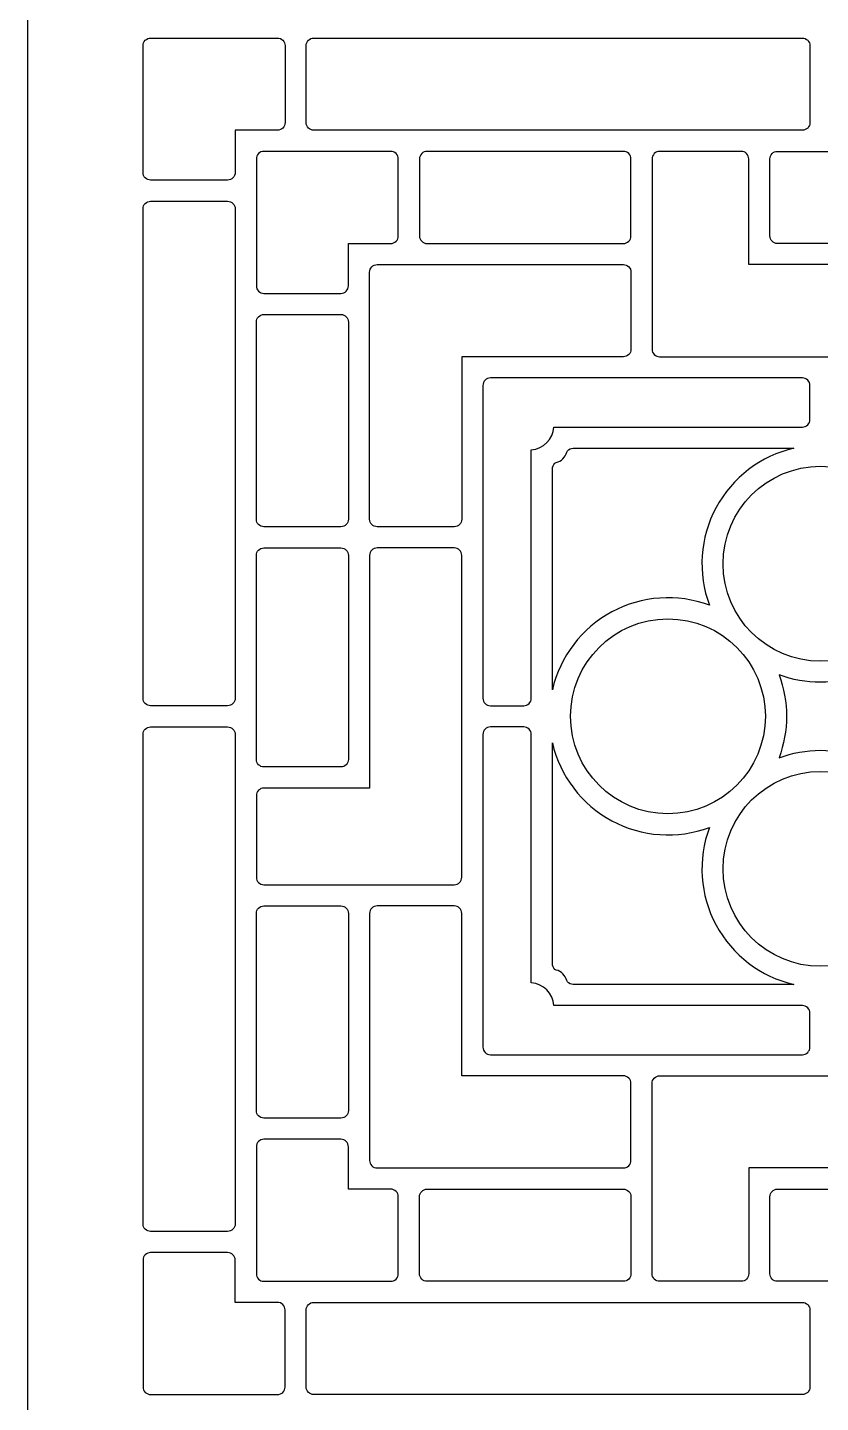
# Model space of a CAD drawing. Header units: centimetres. Extents: x -8.1 to 9.1, y -21.8 to 23.5.
# Drawn here: x -8.11 to 0.51, y -6.6 to 8.35 of the extents above; entities that cross this region are included whole.
import ezdxf

# ---------------------------------------------------------------- set-up
doc = ezdxf.new("R2010")
doc.units = ezdxf.units.CM
doc.header["$MEASUREMENT"] = 0
doc.layers.add('layer 1', color=7, linetype='Continuous')

msp = doc.modelspace()

# ---------------------------------------------------------------- linework, layer by layer
at = {"layer": 'layer 1', "color": 242}
for points, knots in [([(-8.11157, -21.78177), (-8.11157, -21.78177), (-8.11157, 23.49691), (-8.11157, 23.49691), (-8.11157, 23.49691), (-8.11157, 23.49691), (9.13276, 23.49691), (9.13276, 23.49691), (9.13276, 23.49691), (9.13276, 23.49691), (9.13276, -21.78177), (9.13276, -21.78177), (9.13276, -21.78177), (9.13276, -21.78177), (-8.11157, -21.78177), (-8.11157, -21.78177)], [0, 0, 0, 0, 0.2, 0.2, 0.2, 0.2, 0.4, 0.4, 0.4, 0.4, 0.6, 0.6, 0.6, 0.6, 1, 1, 1, 1]), ([(-6.85519, 8.14946), (-6.85519, 8.14946), (-6.85519, 6.76991), (-6.85519, 6.76991), (-6.85519, 6.76991), (-6.85519, 6.74813), (-6.84654, 6.72725), (-6.83114, 6.71185), (-6.83114, 6.71185), (-6.81574, 6.69645), (-6.79486, 6.6878), (-6.77308, 6.6878), (-6.77308, 6.6878), (-6.77308, 6.6878), (-5.9355, 6.6878), (-5.9355, 6.6878), (-5.9355, 6.6878), (-5.91372, 6.6878), (-5.89283, 6.69645), (-5.87743, 6.71185), (-5.87743, 6.71185), (-5.86203, 6.72725), (-5.85338, 6.74813), (-5.85338, 6.76991), (-5.85338, 6.76991), (-5.85338, 6.76991), (-5.85338, 7.22976), (-5.85338, 7.22976), (-5.85338, 7.22976), (-5.85338, 7.22976), (-5.39353, 7.22976), (-5.39353, 7.22976), (-5.39353, 7.22976), (-5.37175, 7.22976), (-5.35087, 7.23841), (-5.33547, 7.25381), (-5.33547, 7.25381), (-5.32007, 7.26921), (-5.31142, 7.2901), (-5.31142, 7.31188), (-5.31142, 7.31188), (-5.31142, 7.31188), (-5.31142, 8.14946), (-5.31142, 8.14946), (-5.31142, 8.14946), (-5.31142, 8.17124), (-5.32007, 8.19212), (-5.33547, 8.20752), (-5.33547, 8.20752), (-5.35087, 8.22292), (-5.37175, 8.23157), (-5.39353, 8.23157), (-5.39353, 8.23157), (-5.39353, 8.23157), (-6.77308, 8.23157), (-6.77308, 8.23157), (-6.77308, 8.23157), (-6.79486, 8.23157), (-6.81574, 8.22292), (-6.83114, 8.20752), (-6.83114, 8.20752), (-6.84654, 8.19212), (-6.85519, 8.17124), (-6.85519, 8.14946)], [0, 0, 0, 0, 0.05882353, 0.05882353, 0.05882353, 0.05882353, 0.11764706, 0.11764706, 0.11764706, 0.11764706, 0.17647059, 0.17647059, 0.17647059, 0.17647059, 0.23529412, 0.23529412, 0.23529412, 0.23529412, 0.29411765, 0.29411765, 0.29411765, 0.29411765, 0.35294118, 0.35294118, 0.35294118, 0.35294118, 0.41176471, 0.41176471, 0.41176471, 0.41176471, 0.47058824, 0.47058824, 0.47058824, 0.47058824, 0.52941176, 0.52941176, 0.52941176, 0.52941176, 0.58823529, 0.58823529, 0.58823529, 0.58823529, 0.64705882, 0.64705882, 0.64705882, 0.64705882, 0.70588235, 0.70588235, 0.70588235, 0.70588235, 0.76470588, 0.76470588, 0.76470588, 0.76470588, 0.82352941, 0.82352941, 0.82352941, 0.82352941, 0.88235294, 0.88235294, 0.88235294, 0.88235294, 1, 1, 1, 1]), ([(-5.08149, 8.14946), (-5.08149, 8.14946), (-5.08149, 7.31188), (-5.08149, 7.31188), (-5.08149, 7.31188), (-5.08149, 7.2901), (-5.07284, 7.26921), (-5.05744, 7.25381), (-5.05744, 7.25381), (-5.04204, 7.23841), (-5.02115, 7.22976), (-4.99938, 7.22976), (-4.99938, 7.22976), (-4.99938, 7.22976), (0.31352, 7.22976), (0.31352, 7.22976), (0.31352, 7.22976), (0.3353, 7.22976), (0.35618, 7.23841), (0.37158, 7.25381), (0.37158, 7.25381), (0.38698, 7.26921), (0.39564, 7.2901), (0.39564, 7.31188), (0.39564, 7.31188), (0.39564, 7.31188), (0.39564, 8.14946), (0.39564, 8.14946), (0.39564, 8.14946), (0.39564, 8.17124), (0.38698, 8.19212), (0.37158, 8.20752), (0.37158, 8.20752), (0.35618, 8.22292), (0.3353, 8.23157), (0.31352, 8.23157), (0.31352, 8.23157), (0.31352, 8.23157), (-4.99938, 8.23157), (-4.99938, 8.23157), (-4.99938, 8.23157), (-5.02115, 8.23157), (-5.04204, 8.22292), (-5.05744, 8.20752), (-5.05744, 8.20752), (-5.07284, 8.19212), (-5.08149, 8.17124), (-5.08149, 8.14946)], [0, 0, 0, 0, 0.07692308, 0.07692308, 0.07692308, 0.07692308, 0.15384615, 0.15384615, 0.15384615, 0.15384615, 0.23076923, 0.23076923, 0.23076923, 0.23076923, 0.30769231, 0.30769231, 0.30769231, 0.30769231, 0.38461538, 0.38461538, 0.38461538, 0.38461538, 0.46153846, 0.46153846, 0.46153846, 0.46153846, 0.53846154, 0.53846154, 0.53846154, 0.53846154, 0.61538462, 0.61538462, 0.61538462, 0.61538462, 0.69230769, 0.69230769, 0.69230769, 0.69230769, 0.76923077, 0.76923077, 0.76923077, 0.76923077, 0.84615385, 0.84615385, 0.84615385, 0.84615385, 1, 1, 1, 1]), ([(-4.16179, 5.99802), (-4.16179, 5.99802), (-4.62164, 5.99802), (-4.62164, 5.99802), (-4.62164, 5.99802), (-4.62164, 5.99802), (-4.62164, 5.53817), (-4.62164, 5.53817), (-4.62164, 5.53817), (-4.62164, 5.51639), (-4.63029, 5.49551), (-4.64569, 5.48011), (-4.64569, 5.48011), (-4.66109, 5.46471), (-4.68198, 5.45606), (-4.70376, 5.45606), (-4.70376, 5.45606), (-4.70376, 5.45606), (-5.54134, 5.45606), (-5.54134, 5.45606), (-5.54134, 5.45606), (-5.56312, 5.45606), (-5.58401, 5.46471), (-5.5994, 5.48011), (-5.5994, 5.48011), (-5.6148, 5.49551), (-5.62346, 5.51639), (-5.62346, 5.53817), (-5.62346, 5.53817), (-5.62346, 5.53817), (-5.62346, 6.91772), (-5.62346, 6.91772), (-5.62346, 6.91772), (-5.62346, 6.9395), (-5.6148, 6.96039), (-5.5994, 6.97579), (-5.5994, 6.97579), (-5.58401, 6.99118), (-5.56312, 6.99984), (-5.54134, 6.99984), (-5.54134, 6.99984), (-5.54134, 6.99984), (-4.16179, 6.99984), (-4.16179, 6.99984), (-4.16179, 6.99984), (-4.14001, 6.99984), (-4.11913, 6.99118), (-4.10373, 6.97579), (-4.10373, 6.97579), (-4.08833, 6.96039), (-4.07968, 6.9395), (-4.07968, 6.91772), (-4.07968, 6.91772), (-4.07968, 6.91772), (-4.07968, 6.08014), (-4.07968, 6.08014), (-4.07968, 6.08014), (-4.07968, 6.05836), (-4.08833, 6.03747), (-4.10373, 6.02207), (-4.10373, 6.02207), (-4.11913, 6.00667), (-4.14001, 5.99802), (-4.16179, 5.99802)], [0, 0, 0, 0, 0.05882353, 0.05882353, 0.05882353, 0.05882353, 0.11764706, 0.11764706, 0.11764706, 0.11764706, 0.17647059, 0.17647059, 0.17647059, 0.17647059, 0.23529412, 0.23529412, 0.23529412, 0.23529412, 0.29411765, 0.29411765, 0.29411765, 0.29411765, 0.35294118, 0.35294118, 0.35294118, 0.35294118, 0.41176471, 0.41176471, 0.41176471, 0.41176471, 0.47058824, 0.47058824, 0.47058824, 0.47058824, 0.52941176, 0.52941176, 0.52941176, 0.52941176, 0.58823529, 0.58823529, 0.58823529, 0.58823529, 0.64705882, 0.64705882, 0.64705882, 0.64705882, 0.70588235, 0.70588235, 0.70588235, 0.70588235, 0.76470588, 0.76470588, 0.76470588, 0.76470588, 0.82352941, 0.82352941, 0.82352941, 0.82352941, 0.88235294, 0.88235294, 0.88235294, 0.88235294, 1, 1, 1, 1]), ([(-1.55051, 6.08014), (-1.55051, 6.05836), (-1.55916, 6.03747), (-1.57456, 6.02207), (-1.57456, 6.02207), (-1.58996, 6.00667), (-1.61085, 5.99802), (-1.63263, 5.99802), (-1.63263, 5.99802), (-1.63263, 5.99802), (-3.76764, 5.99802), (-3.76764, 5.99802), (-3.76764, 5.99802), (-3.78942, 5.99802), (-3.8103, 6.00667), (-3.8257, 6.02207), (-3.8257, 6.02207), (-3.8411, 6.03747), (-3.84975, 6.05836), (-3.84975, 6.08014), (-3.84975, 6.08014), (-3.84975, 6.08014), (-3.84975, 6.91772), (-3.84975, 6.91772), (-3.84975, 6.91772), (-3.84975, 6.9395), (-3.8411, 6.96039), (-3.8257, 6.97579), (-3.8257, 6.97579), (-3.8103, 6.99118), (-3.78942, 6.99984), (-3.76764, 6.99984), (-3.76764, 6.99984), (-3.76764, 6.99984), (-1.63263, 6.99984), (-1.63263, 6.99984), (-1.63263, 6.99984), (-1.61085, 6.99984), (-1.58996, 6.99118), (-1.57456, 6.97579), (-1.57456, 6.97579), (-1.55916, 6.96039), (-1.55051, 6.9395), (-1.55051, 6.91772), (-1.55051, 6.91772), (-1.55051, 6.91772), (-1.55051, 6.08014), (-1.55051, 6.08014)], [0, 0, 0, 0, 0.07692308, 0.07692308, 0.07692308, 0.07692308, 0.15384615, 0.15384615, 0.15384615, 0.15384615, 0.23076923, 0.23076923, 0.23076923, 0.23076923, 0.30769231, 0.30769231, 0.30769231, 0.30769231, 0.38461538, 0.38461538, 0.38461538, 0.38461538, 0.46153846, 0.46153846, 0.46153846, 0.46153846, 0.53846154, 0.53846154, 0.53846154, 0.53846154, 0.61538462, 0.61538462, 0.61538462, 0.61538462, 0.69230769, 0.69230769, 0.69230769, 0.69230769, 0.76923077, 0.76923077, 0.76923077, 0.76923077, 0.84615385, 0.84615385, 0.84615385, 0.84615385, 1, 1, 1, 1]), ([(2.25967, 5.7681), (2.28144, 5.7681), (2.30233, 5.75945), (2.31773, 5.74405), (2.31773, 5.74405), (2.33313, 5.72865), (2.34178, 5.70776), (2.34178, 5.68598), (2.34178, 5.68598), (2.34178, 5.68598), (2.34178, 4.8484), (2.34178, 4.8484), (2.34178, 4.8484), (2.34178, 4.82662), (2.33313, 4.80574), (2.31773, 4.79034), (2.31773, 4.79034), (2.30233, 4.77494), (2.28144, 4.76628), (2.25967, 4.76628), (2.25967, 4.76628), (2.25967, 4.76628), (-1.23847, 4.76628), (-1.23847, 4.76628), (-1.23847, 4.76628), (-1.26025, 4.76628), (-1.28114, 4.77494), (-1.29653, 4.79034), (-1.29653, 4.79034), (-1.31193, 4.80574), (-1.32059, 4.82662), (-1.32059, 4.8484), (-1.32059, 4.8484), (-1.32059, 4.8484), (-1.32059, 6.91772), (-1.32059, 6.91772), (-1.32059, 6.91772), (-1.32059, 6.9395), (-1.31193, 6.96039), (-1.29653, 6.97579), (-1.29653, 6.97579), (-1.28114, 6.99118), (-1.26025, 6.99984), (-1.23847, 6.99984), (-1.23847, 6.99984), (-1.23847, 6.99984), (-0.35162, 6.99984), (-0.35162, 6.99984), (-0.35162, 6.99984), (-0.32984, 6.99984), (-0.30895, 6.99118), (-0.29355, 6.97579), (-0.29355, 6.97579), (-0.27815, 6.96039), (-0.2695, 6.9395), (-0.2695, 6.91772), (-0.2695, 6.91772), (-0.2695, 6.91772), (-0.2695, 5.7681), (-0.2695, 5.7681), (-0.2695, 5.7681), (-0.2695, 5.7681), (2.25967, 5.7681), (2.25967, 5.7681)], [0, 0, 0, 0, 0.05882353, 0.05882353, 0.05882353, 0.05882353, 0.11764706, 0.11764706, 0.11764706, 0.11764706, 0.17647059, 0.17647059, 0.17647059, 0.17647059, 0.23529412, 0.23529412, 0.23529412, 0.23529412, 0.29411765, 0.29411765, 0.29411765, 0.29411765, 0.35294118, 0.35294118, 0.35294118, 0.35294118, 0.41176471, 0.41176471, 0.41176471, 0.41176471, 0.47058824, 0.47058824, 0.47058824, 0.47058824, 0.52941176, 0.52941176, 0.52941176, 0.52941176, 0.58823529, 0.58823529, 0.58823529, 0.58823529, 0.64705882, 0.64705882, 0.64705882, 0.64705882, 0.70588235, 0.70588235, 0.70588235, 0.70588235, 0.76470588, 0.76470588, 0.76470588, 0.76470588, 0.82352941, 0.82352941, 0.82352941, 0.82352941, 0.88235294, 0.88235294, 0.88235294, 0.88235294, 1, 1, 1, 1]), ([(0.04254, 6.99984), (0.02076, 6.99984), (-0.00013, 6.99118), (-0.01553, 6.97579), (-0.01553, 6.97579), (-0.03093, 6.96039), (-0.03958, 6.9395), (-0.03958, 6.91772), (-0.03958, 6.91772), (-0.03958, 6.91772), (-0.03958, 6.08014), (-0.03958, 6.08014), (-0.03958, 6.08014), (-0.03958, 6.05836), (-0.03093, 6.03747), (-0.01553, 6.02207), (-0.01553, 6.02207), (-0.00013, 6.00667), (0.02076, 5.99802), (0.04254, 5.99802), (0.04254, 5.99802), (0.04254, 5.99802), (2.25967, 5.99802), (2.25967, 5.99802), (2.25967, 5.99802), (2.28144, 5.99802), (2.30233, 6.00667), (2.31773, 6.02207), (2.31773, 6.02207), (2.33313, 6.03747), (2.34178, 6.05836), (2.34178, 6.08014), (2.34178, 6.08014), (2.34178, 6.08014), (2.34178, 6.91772), (2.34178, 6.91772), (2.34178, 6.91772), (2.34178, 6.9395), (2.33313, 6.96039), (2.31773, 6.97579), (2.31773, 6.97579), (2.30233, 6.99118), (2.28144, 6.99984), (2.25967, 6.99984), (2.25967, 6.99984), (2.25967, 6.99984), (0.04254, 6.99984), (0.04254, 6.99984)], [0, 0, 0, 0, 0.07692308, 0.07692308, 0.07692308, 0.07692308, 0.15384615, 0.15384615, 0.15384615, 0.15384615, 0.23076923, 0.23076923, 0.23076923, 0.23076923, 0.30769231, 0.30769231, 0.30769231, 0.30769231, 0.38461538, 0.38461538, 0.38461538, 0.38461538, 0.46153846, 0.46153846, 0.46153846, 0.46153846, 0.53846154, 0.53846154, 0.53846154, 0.53846154, 0.61538462, 0.61538462, 0.61538462, 0.61538462, 0.69230769, 0.69230769, 0.69230769, 0.69230769, 0.76923077, 0.76923077, 0.76923077, 0.76923077, 0.84615385, 0.84615385, 0.84615385, 0.84615385, 1, 1, 1, 1]), ([(-6.85519, 1.05465), (-6.85519, 1.03287), (-6.84654, 1.01199), (-6.83114, 0.99659), (-6.83114, 0.99659), (-6.81574, 0.98119), (-6.79486, 0.97253), (-6.77308, 0.97253), (-6.77308, 0.97253), (-6.77308, 0.97253), (-5.9355, 0.97253), (-5.9355, 0.97253), (-5.9355, 0.97253), (-5.91372, 0.97253), (-5.89283, 0.98119), (-5.87743, 0.99659), (-5.87743, 0.99659), (-5.86203, 1.01199), (-5.85338, 1.03287), (-5.85338, 1.05465), (-5.85338, 1.05465), (-5.85338, 1.05465), (-5.85338, 6.37575), (-5.85338, 6.37575), (-5.85338, 6.37575), (-5.85338, 6.39753), (-5.86203, 6.41842), (-5.87743, 6.43382), (-5.87743, 6.43382), (-5.89283, 6.44922), (-5.91372, 6.45787), (-5.9355, 6.45787), (-5.9355, 6.45787), (-5.9355, 6.45787), (-6.77308, 6.45787), (-6.77308, 6.45787), (-6.77308, 6.45787), (-6.79486, 6.45787), (-6.81574, 6.44922), (-6.83114, 6.43382), (-6.83114, 6.43382), (-6.84654, 6.41842), (-6.85519, 6.39753), (-6.85519, 6.37575), (-6.85519, 6.37575), (-6.85519, 6.37575), (-6.85519, 1.05465), (-6.85519, 1.05465)], [0, 0, 0, 0, 0.07692308, 0.07692308, 0.07692308, 0.07692308, 0.15384615, 0.15384615, 0.15384615, 0.15384615, 0.23076923, 0.23076923, 0.23076923, 0.23076923, 0.30769231, 0.30769231, 0.30769231, 0.30769231, 0.38461538, 0.38461538, 0.38461538, 0.38461538, 0.46153846, 0.46153846, 0.46153846, 0.46153846, 0.53846154, 0.53846154, 0.53846154, 0.53846154, 0.61538462, 0.61538462, 0.61538462, 0.61538462, 0.69230769, 0.69230769, 0.69230769, 0.69230769, 0.76923077, 0.76923077, 0.76923077, 0.76923077, 0.84615385, 0.84615385, 0.84615385, 0.84615385, 1, 1, 1, 1]), ([(-1.63263, 5.7681), (-1.63263, 5.7681), (-4.3096, 5.7681), (-4.3096, 5.7681), (-4.3096, 5.7681), (-4.33138, 5.7681), (-4.35227, 5.75945), (-4.36767, 5.74405), (-4.36767, 5.74405), (-4.38307, 5.72865), (-4.39172, 5.70776), (-4.39172, 5.68598), (-4.39172, 5.68598), (-4.39172, 5.68598), (-4.39172, 3.00079), (-4.39172, 3.00079), (-4.39172, 3.00079), (-4.39172, 2.97901), (-4.38307, 2.95813), (-4.36767, 2.94273), (-4.36767, 2.94273), (-4.35227, 2.92733), (-4.33138, 2.91868), (-4.3096, 2.91868), (-4.3096, 2.91868), (-4.3096, 2.91868), (-3.47202, 2.91868), (-3.47202, 2.91868), (-3.47202, 2.91868), (-3.45024, 2.91868), (-3.42936, 2.92733), (-3.41396, 2.94273), (-3.41396, 2.94273), (-3.39856, 2.95813), (-3.3899, 2.97901), (-3.3899, 3.00079), (-3.3899, 3.00079), (-3.3899, 3.00079), (-3.3899, 4.76628), (-3.3899, 4.76628), (-3.3899, 4.76628), (-3.3899, 4.76628), (-1.63263, 4.76628), (-1.63263, 4.76628), (-1.63263, 4.76628), (-1.61085, 4.76628), (-1.58996, 4.77494), (-1.57456, 4.79034), (-1.57456, 4.79034), (-1.55916, 4.80574), (-1.55051, 4.82662), (-1.55051, 4.8484), (-1.55051, 4.8484), (-1.55051, 4.8484), (-1.55051, 5.68598), (-1.55051, 5.68598), (-1.55051, 5.68598), (-1.55051, 5.70776), (-1.55916, 5.72865), (-1.57456, 5.74405), (-1.57456, 5.74405), (-1.58996, 5.75945), (-1.61085, 5.7681), (-1.63263, 5.7681)], [0, 0, 0, 0, 0.05882353, 0.05882353, 0.05882353, 0.05882353, 0.11764706, 0.11764706, 0.11764706, 0.11764706, 0.17647059, 0.17647059, 0.17647059, 0.17647059, 0.23529412, 0.23529412, 0.23529412, 0.23529412, 0.29411765, 0.29411765, 0.29411765, 0.29411765, 0.35294118, 0.35294118, 0.35294118, 0.35294118, 0.41176471, 0.41176471, 0.41176471, 0.41176471, 0.47058824, 0.47058824, 0.47058824, 0.47058824, 0.52941176, 0.52941176, 0.52941176, 0.52941176, 0.58823529, 0.58823529, 0.58823529, 0.58823529, 0.64705882, 0.64705882, 0.64705882, 0.64705882, 0.70588235, 0.70588235, 0.70588235, 0.70588235, 0.76470588, 0.76470588, 0.76470588, 0.76470588, 0.82352941, 0.82352941, 0.82352941, 0.82352941, 0.88235294, 0.88235294, 0.88235294, 0.88235294, 1, 1, 1, 1]), ([(-5.54134, 5.22613), (-5.56312, 5.22613), (-5.58401, 5.21748), (-5.5994, 5.20208), (-5.5994, 5.20208), (-5.6148, 5.18668), (-5.62346, 5.1658), (-5.62346, 5.14402), (-5.62346, 5.14402), (-5.62346, 5.14402), (-5.62346, 3.00079), (-5.62346, 3.00079), (-5.62346, 3.00079), (-5.62346, 2.97901), (-5.6148, 2.95813), (-5.5994, 2.94273), (-5.5994, 2.94273), (-5.58401, 2.92733), (-5.56312, 2.91868), (-5.54134, 2.91868), (-5.54134, 2.91868), (-5.54134, 2.91868), (-4.70376, 2.91868), (-4.70376, 2.91868), (-4.70376, 2.91868), (-4.68198, 2.91868), (-4.66109, 2.92733), (-4.64569, 2.94273), (-4.64569, 2.94273), (-4.63029, 2.95813), (-4.62164, 2.97901), (-4.62164, 3.00079), (-4.62164, 3.00079), (-4.62164, 3.00079), (-4.62164, 5.14402), (-4.62164, 5.14402), (-4.62164, 5.14402), (-4.62164, 5.1658), (-4.63029, 5.18668), (-4.64569, 5.20208), (-4.64569, 5.20208), (-4.66109, 5.21748), (-4.68198, 5.22613), (-4.70376, 5.22613), (-4.70376, 5.22613), (-4.70376, 5.22613), (-5.54134, 5.22613), (-5.54134, 5.22613)], [0, 0, 0, 0, 0.07692308, 0.07692308, 0.07692308, 0.07692308, 0.15384615, 0.15384615, 0.15384615, 0.15384615, 0.23076923, 0.23076923, 0.23076923, 0.23076923, 0.30769231, 0.30769231, 0.30769231, 0.30769231, 0.38461538, 0.38461538, 0.38461538, 0.38461538, 0.46153846, 0.46153846, 0.46153846, 0.46153846, 0.53846154, 0.53846154, 0.53846154, 0.53846154, 0.61538462, 0.61538462, 0.61538462, 0.61538462, 0.69230769, 0.69230769, 0.69230769, 0.69230769, 0.76923077, 0.76923077, 0.76923077, 0.76923077, 0.84615385, 0.84615385, 0.84615385, 0.84615385, 1, 1, 1, 1]), ([(-2.63444, 3.75626), (-2.63444, 3.75626), (-2.63444, 1.05465), (-2.63444, 1.05465), (-2.63444, 1.05465), (-2.63444, 1.03287), (-2.64309, 1.01199), (-2.65849, 0.99659), (-2.65849, 0.99659), (-2.67389, 0.98119), (-2.69478, 0.97253), (-2.71655, 0.97253), (-2.71655, 0.97253), (-2.71655, 0.97253), (-3.07786, 0.97253), (-3.07786, 0.97253), (-3.07786, 0.97253), (-3.09964, 0.97253), (-3.12053, 0.98119), (-3.13593, 0.99659), (-3.13593, 0.99659), (-3.15133, 1.01199), (-3.15998, 1.03287), (-3.15998, 1.05465), (-3.15998, 1.05465), (-3.15998, 1.05465), (-3.15998, 4.45424), (-3.15998, 4.45424), (-3.15998, 4.45424), (-3.15998, 4.47602), (-3.15133, 4.49691), (-3.13593, 4.51231), (-3.13593, 4.51231), (-3.12053, 4.52771), (-3.09964, 4.53636), (-3.07786, 4.53636), (-3.07786, 4.53636), (-3.07786, 4.53636), (0.31352, 4.53636), (0.31352, 4.53636), (0.31352, 4.53636), (0.3353, 4.53636), (0.35618, 4.52771), (0.37158, 4.51231), (0.37158, 4.51231), (0.38698, 4.49691), (0.39564, 4.47602), (0.39564, 4.45424), (0.39564, 4.45424), (0.39564, 4.45424), (0.39564, 4.08472), (0.39564, 4.08472), (0.39564, 4.08472), (0.39564, 4.06294), (0.38698, 4.04206), (0.37158, 4.02666), (0.37158, 4.02666), (0.35618, 4.01126), (0.3353, 4.00261), (0.31352, 4.00261), (0.31352, 4.00261), (0.31352, 4.00261), (-2.38809, 4.00261), (-2.38809, 4.00261), (-2.38809, 4.00261), (-2.39659, 3.87023), (-2.50207, 3.76476), (-2.63444, 3.75626)], [0, 0, 0, 0, 0.05555556, 0.05555556, 0.05555556, 0.05555556, 0.11111111, 0.11111111, 0.11111111, 0.11111111, 0.16666667, 0.16666667, 0.16666667, 0.16666667, 0.22222222, 0.22222222, 0.22222222, 0.22222222, 0.27777778, 0.27777778, 0.27777778, 0.27777778, 0.33333333, 0.33333333, 0.33333333, 0.33333333, 0.38888889, 0.38888889, 0.38888889, 0.38888889, 0.44444444, 0.44444444, 0.44444444, 0.44444444, 0.5, 0.5, 0.5, 0.5, 0.55555556, 0.55555556, 0.55555556, 0.55555556, 0.61111111, 0.61111111, 0.61111111, 0.61111111, 0.66666667, 0.66666667, 0.66666667, 0.66666667, 0.72222222, 0.72222222, 0.72222222, 0.72222222, 0.77777778, 0.77777778, 0.77777778, 0.77777778, 0.83333333, 0.83333333, 0.83333333, 0.83333333, 0.88888889, 0.88888889, 0.88888889, 0.88888889, 1, 1, 1, 1]), ([(-2.36307, 3.61576), (-2.36803, 3.61448), (-2.37261, 3.61206), (-2.37646, 3.60869), (-2.37646, 3.60869), (-2.39429, 3.5931), (-2.40451, 3.57057), (-2.40451, 3.54688), (-2.40451, 3.54688), (-2.40451, 3.54688), (-2.40451, 1.14673), (-2.40451, 1.14673), (-2.40451, 1.14673), (-2.32123, 1.50859), (-2.08598, 1.81696), (-1.75899, 1.99289), (-1.75899, 1.99289), (-1.432, 2.16882), (-1.04503, 2.19523), (-0.69717, 2.06534), (-0.69717, 2.06534), (-0.82706, 2.4132), (-0.80066, 2.80017), (-0.62472, 3.12716), (-0.62472, 3.12716), (-0.44879, 3.45414), (-0.14042, 3.6894), (0.22144, 3.77268), (0.22144, 3.77268), (0.22144, 3.77268), (-2.17871, 3.77268), (-2.17871, 3.77268), (-2.17871, 3.77268), (-2.2024, 3.77268), (-2.22493, 3.76246), (-2.24052, 3.74463), (-2.24052, 3.74463), (-2.24389, 3.74078), (-2.24631, 3.73619), (-2.24759, 3.73124), (-2.24759, 3.73124), (-2.26226, 3.67463), (-2.30646, 3.63043), (-2.36307, 3.61576)], [0, 0, 0, 0, 0.08333333, 0.08333333, 0.08333333, 0.08333333, 0.16666667, 0.16666667, 0.16666667, 0.16666667, 0.25, 0.25, 0.25, 0.25, 0.33333333, 0.33333333, 0.33333333, 0.33333333, 0.41666667, 0.41666667, 0.41666667, 0.41666667, 0.5, 0.5, 0.5, 0.5, 0.58333333, 0.58333333, 0.58333333, 0.58333333, 0.66666667, 0.66666667, 0.66666667, 0.66666667, 0.75, 0.75, 0.75, 0.75, 0.83333333, 0.83333333, 0.83333333, 0.83333333, 1, 1, 1, 1]), ([(1.56989, 2.51631), (1.56989, 3.10134), (1.09563, 3.5756), (0.5106, 3.5756), (0.5106, 3.5756), (-0.07443, 3.57561), (-0.54869, 3.10134), (-0.5487, 2.51631), (-0.5487, 2.51631), (-0.5487, 1.93128), (-0.07444, 1.45702), (0.51059, 1.45702), (0.51059, 1.45702), (1.09563, 1.45702), (1.56989, 1.93127), (1.56989, 2.51631)], [0, 0, 0, 0, 0.2, 0.2, 0.2, 0.2, 0.4, 0.4, 0.4, 0.4, 0.6, 0.6, 0.6, 0.6, 1, 1, 1, 1]), ([(-3.47202, -0.97361), (-3.47202, -0.97361), (-5.54134, -0.97361), (-5.54134, -0.97361), (-5.54134, -0.97361), (-5.56312, -0.97361), (-5.58401, -0.96496), (-5.5994, -0.94956), (-5.5994, -0.94956), (-5.6148, -0.93416), (-5.62346, -0.91327), (-5.62346, -0.8915), (-5.62346, -0.8915), (-5.62346, -0.8915), (-5.62346, -0.00464), (-5.62346, -0.00464), (-5.62346, -0.00464), (-5.62346, 0.01713), (-5.6148, 0.03802), (-5.5994, 0.05342), (-5.5994, 0.05342), (-5.58401, 0.06882), (-5.56312, 0.07747), (-5.54134, 0.07747), (-5.54134, 0.07747), (-5.54134, 0.07747), (-4.39172, 0.07747), (-4.39172, 0.07747), (-4.39172, 0.07747), (-4.39172, 0.07747), (-4.39172, 2.60664), (-4.39172, 2.60664), (-4.39172, 2.60664), (-4.39172, 2.62842), (-4.38307, 2.6493), (-4.36767, 2.6647), (-4.36767, 2.6647), (-4.35227, 2.6801), (-4.33138, 2.68875), (-4.3096, 2.68875), (-4.3096, 2.68875), (-4.3096, 2.68875), (-3.47202, 2.68875), (-3.47202, 2.68875), (-3.47202, 2.68875), (-3.45024, 2.68875), (-3.42936, 2.6801), (-3.41396, 2.6647), (-3.41396, 2.6647), (-3.39856, 2.6493), (-3.3899, 2.62842), (-3.3899, 2.60664), (-3.3899, 2.60664), (-3.3899, 2.60664), (-3.3899, -0.8915), (-3.3899, -0.8915), (-3.3899, -0.8915), (-3.3899, -0.91327), (-3.39856, -0.93416), (-3.41396, -0.94956), (-3.41396, -0.94956), (-3.42936, -0.96496), (-3.45024, -0.97361), (-3.47202, -0.97361)], [0, 0, 0, 0, 0.05882353, 0.05882353, 0.05882353, 0.05882353, 0.11764706, 0.11764706, 0.11764706, 0.11764706, 0.17647059, 0.17647059, 0.17647059, 0.17647059, 0.23529412, 0.23529412, 0.23529412, 0.23529412, 0.29411765, 0.29411765, 0.29411765, 0.29411765, 0.35294118, 0.35294118, 0.35294118, 0.35294118, 0.41176471, 0.41176471, 0.41176471, 0.41176471, 0.47058824, 0.47058824, 0.47058824, 0.47058824, 0.52941176, 0.52941176, 0.52941176, 0.52941176, 0.58823529, 0.58823529, 0.58823529, 0.58823529, 0.64705882, 0.64705882, 0.64705882, 0.64705882, 0.70588235, 0.70588235, 0.70588235, 0.70588235, 0.76470588, 0.76470588, 0.76470588, 0.76470588, 0.82352941, 0.82352941, 0.82352941, 0.82352941, 0.88235294, 0.88235294, 0.88235294, 0.88235294, 1, 1, 1, 1]), ([(-5.62346, 0.38951), (-5.62346, 0.36773), (-5.6148, 0.34685), (-5.5994, 0.33145), (-5.5994, 0.33145), (-5.58401, 0.31605), (-5.56312, 0.3074), (-5.54134, 0.3074), (-5.54134, 0.3074), (-5.54134, 0.3074), (-4.70376, 0.3074), (-4.70376, 0.3074), (-4.70376, 0.3074), (-4.68198, 0.3074), (-4.66109, 0.31605), (-4.64569, 0.33145), (-4.64569, 0.33145), (-4.63029, 0.34685), (-4.62164, 0.36773), (-4.62164, 0.38951), (-4.62164, 0.38951), (-4.62164, 0.38951), (-4.62164, 2.60664), (-4.62164, 2.60664), (-4.62164, 2.60664), (-4.62164, 2.62842), (-4.63029, 2.6493), (-4.64569, 2.6647), (-4.64569, 2.6647), (-4.66109, 2.6801), (-4.68198, 2.68875), (-4.70376, 2.68875), (-4.70376, 2.68875), (-4.70376, 2.68875), (-5.54134, 2.68875), (-5.54134, 2.68875), (-5.54134, 2.68875), (-5.56312, 2.68875), (-5.58401, 2.6801), (-5.5994, 2.6647), (-5.5994, 2.6647), (-5.6148, 2.6493), (-5.62346, 2.62842), (-5.62346, 2.60664), (-5.62346, 2.60664), (-5.62346, 2.60664), (-5.62346, 0.38951), (-5.62346, 0.38951)], [0, 0, 0, 0, 0.07692308, 0.07692308, 0.07692308, 0.07692308, 0.15384615, 0.15384615, 0.15384615, 0.15384615, 0.23076923, 0.23076923, 0.23076923, 0.23076923, 0.30769231, 0.30769231, 0.30769231, 0.30769231, 0.38461538, 0.38461538, 0.38461538, 0.38461538, 0.46153846, 0.46153846, 0.46153846, 0.46153846, 0.53846154, 0.53846154, 0.53846154, 0.53846154, 0.61538462, 0.61538462, 0.61538462, 0.61538462, 0.69230769, 0.69230769, 0.69230769, 0.69230769, 0.76923077, 0.76923077, 0.76923077, 0.76923077, 0.84615385, 0.84615385, 0.84615385, 0.84615385, 1, 1, 1, 1]), ([(-0.08885, 0.85757), (-0.08885, 1.4426), (-0.56311, 1.91686), (-1.14814, 1.91686), (-1.14814, 1.91686), (-1.73317, 1.91687), (-2.20743, 1.44261), (-2.20744, 0.85758), (-2.20744, 0.85758), (-2.20744, 0.27254), (-1.73318, -0.20172), (-1.14815, -0.20172), (-1.14815, -0.20172), (-0.56311, -0.20172), (-0.08885, 0.27253), (-0.08885, 0.85757)], [0, 0, 0, 0, 0.2, 0.2, 0.2, 0.2, 0.4, 0.4, 0.4, 0.4, 0.6, 0.6, 0.6, 0.6, 1, 1, 1, 1]), ([(0.05963, 1.30854), (0.35047, 1.19994), (0.67073, 1.19994), (0.96157, 1.30854), (0.96157, 1.30854), (0.85297, 1.0177), (0.85297, 0.69744), (0.96157, 0.4066), (0.96157, 0.4066), (0.67073, 0.5152), (0.35047, 0.5152), (0.05963, 0.4066), (0.05963, 0.4066), (0.16823, 0.69744), (0.16823, 1.0177), (0.05963, 1.30854)], [0, 0, 0, 0, 0.2, 0.2, 0.2, 0.2, 0.4, 0.4, 0.4, 0.4, 0.6, 0.6, 0.6, 0.6, 1, 1, 1, 1]), ([(-6.85519, -4.66061), (-6.85519, -4.68239), (-6.84654, -4.70328), (-6.83114, -4.71868), (-6.83114, -4.71868), (-6.81574, -4.73408), (-6.79486, -4.74273), (-6.77308, -4.74273), (-6.77308, -4.74273), (-6.77308, -4.74273), (-5.9355, -4.74273), (-5.9355, -4.74273), (-5.9355, -4.74273), (-5.91372, -4.74273), (-5.89283, -4.73408), (-5.87743, -4.71868), (-5.87743, -4.71868), (-5.86203, -4.70328), (-5.85338, -4.68239), (-5.85338, -4.66061), (-5.85338, -4.66061), (-5.85338, -4.66061), (-5.85338, 0.66049), (-5.85338, 0.66049), (-5.85338, 0.66049), (-5.85338, 0.68227), (-5.86203, 0.70316), (-5.87743, 0.71856), (-5.87743, 0.71856), (-5.89283, 0.73396), (-5.91372, 0.74261), (-5.9355, 0.74261), (-5.9355, 0.74261), (-5.9355, 0.74261), (-6.77308, 0.74261), (-6.77308, 0.74261), (-6.77308, 0.74261), (-6.79486, 0.74261), (-6.81574, 0.73396), (-6.83114, 0.71856), (-6.83114, 0.71856), (-6.84654, 0.70316), (-6.85519, 0.68227), (-6.85519, 0.66049), (-6.85519, 0.66049), (-6.85519, 0.66049), (-6.85519, -4.66061), (-6.85519, -4.66061)], [0, 0, 0, 0, 0.07692308, 0.07692308, 0.07692308, 0.07692308, 0.15384615, 0.15384615, 0.15384615, 0.15384615, 0.23076923, 0.23076923, 0.23076923, 0.23076923, 0.30769231, 0.30769231, 0.30769231, 0.30769231, 0.38461538, 0.38461538, 0.38461538, 0.38461538, 0.46153846, 0.46153846, 0.46153846, 0.46153846, 0.53846154, 0.53846154, 0.53846154, 0.53846154, 0.61538462, 0.61538462, 0.61538462, 0.61538462, 0.69230769, 0.69230769, 0.69230769, 0.69230769, 0.76923077, 0.76923077, 0.76923077, 0.76923077, 0.84615385, 0.84615385, 0.84615385, 0.84615385, 1, 1, 1, 1]), ([(-3.15998, 0.66049), (-3.15998, 0.68227), (-3.15133, 0.70316), (-3.13593, 0.71856), (-3.13593, 0.71856), (-3.12053, 0.73396), (-3.09964, 0.74261), (-3.07786, 0.74261), (-3.07786, 0.74261), (-3.07786, 0.74261), (-2.71655, 0.74261), (-2.71655, 0.74261), (-2.71655, 0.74261), (-2.69478, 0.74261), (-2.67389, 0.73396), (-2.65849, 0.71856), (-2.65849, 0.71856), (-2.64309, 0.70316), (-2.63444, 0.68227), (-2.63444, 0.66049), (-2.63444, 0.66049), (-2.63444, 0.66049), (-2.63444, -2.04112), (-2.63444, -2.04112), (-2.63444, -2.04112), (-2.50207, -2.04962), (-2.39659, -2.15509), (-2.38809, -2.28746), (-2.38809, -2.28746), (-2.38809, -2.28746), (0.31352, -2.28746), (0.31352, -2.28746), (0.31352, -2.28746), (0.3353, -2.28746), (0.35618, -2.29612), (0.37158, -2.31152), (0.37158, -2.31152), (0.38698, -2.32692), (0.39564, -2.3478), (0.39564, -2.36958), (0.39564, -2.36958), (0.39564, -2.36958), (0.39564, -2.7391), (0.39564, -2.7391), (0.39564, -2.7391), (0.39564, -2.76088), (0.38698, -2.78177), (0.37158, -2.79717), (0.37158, -2.79717), (0.35618, -2.81257), (0.3353, -2.82122), (0.31352, -2.82122), (0.31352, -2.82122), (0.31352, -2.82122), (-3.07786, -2.82122), (-3.07786, -2.82122), (-3.07786, -2.82122), (-3.09964, -2.82122), (-3.12053, -2.81257), (-3.13593, -2.79717), (-3.13593, -2.79717), (-3.15133, -2.78177), (-3.15998, -2.76088), (-3.15998, -2.7391), (-3.15998, -2.7391), (-3.15998, -2.7391), (-3.15998, 0.66049), (-3.15998, 0.66049)], [0, 0, 0, 0, 0.05555556, 0.05555556, 0.05555556, 0.05555556, 0.11111111, 0.11111111, 0.11111111, 0.11111111, 0.16666667, 0.16666667, 0.16666667, 0.16666667, 0.22222222, 0.22222222, 0.22222222, 0.22222222, 0.27777778, 0.27777778, 0.27777778, 0.27777778, 0.33333333, 0.33333333, 0.33333333, 0.33333333, 0.38888889, 0.38888889, 0.38888889, 0.38888889, 0.44444444, 0.44444444, 0.44444444, 0.44444444, 0.5, 0.5, 0.5, 0.5, 0.55555556, 0.55555556, 0.55555556, 0.55555556, 0.61111111, 0.61111111, 0.61111111, 0.61111111, 0.66666667, 0.66666667, 0.66666667, 0.66666667, 0.72222222, 0.72222222, 0.72222222, 0.72222222, 0.77777778, 0.77777778, 0.77777778, 0.77777778, 0.83333333, 0.83333333, 0.83333333, 0.83333333, 0.88888889, 0.88888889, 0.88888889, 0.88888889, 1, 1, 1, 1]), ([(-2.24759, -2.0161), (-2.24631, -2.02105), (-2.24389, -2.02564), (-2.24052, -2.02949), (-2.24052, -2.02949), (-2.22493, -2.04731), (-2.2024, -2.05754), (-2.17871, -2.05754), (-2.17871, -2.05754), (-2.17871, -2.05754), (0.22144, -2.05754), (0.22144, -2.05754), (0.22144, -2.05754), (-0.14042, -1.97426), (-0.44879, -1.739), (-0.62472, -1.41201), (-0.62472, -1.41201), (-0.80066, -1.08502), (-0.82706, -0.69806), (-0.69717, -0.3502), (-0.69717, -0.3502), (-1.04503, -0.48009), (-1.432, -0.45368), (-1.75899, -0.27775), (-1.75899, -0.27775), (-2.08598, -0.10182), (-2.32123, 0.20656), (-2.40451, 0.56841), (-2.40451, 0.56841), (-2.40451, 0.56841), (-2.40451, -1.83174), (-2.40451, -1.83174), (-2.40451, -1.83174), (-2.40451, -1.85542), (-2.39429, -1.87795), (-2.37646, -1.89355), (-2.37646, -1.89355), (-2.37261, -1.89692), (-2.36803, -1.89934), (-2.36307, -1.90062), (-2.36307, -1.90062), (-2.30646, -1.91528), (-2.26226, -1.95949), (-2.24759, -2.0161)], [0, 0, 0, 0, 0.08333333, 0.08333333, 0.08333333, 0.08333333, 0.16666667, 0.16666667, 0.16666667, 0.16666667, 0.25, 0.25, 0.25, 0.25, 0.33333333, 0.33333333, 0.33333333, 0.33333333, 0.41666667, 0.41666667, 0.41666667, 0.41666667, 0.5, 0.5, 0.5, 0.5, 0.58333333, 0.58333333, 0.58333333, 0.58333333, 0.66666667, 0.66666667, 0.66666667, 0.66666667, 0.75, 0.75, 0.75, 0.75, 0.83333333, 0.83333333, 0.83333333, 0.83333333, 1, 1, 1, 1]), ([(1.56989, -0.80117), (1.56989, -0.21614), (1.09563, 0.25813), (0.5106, 0.25813), (0.5106, 0.25813), (-0.07443, 0.25813), (-0.54869, -0.21613), (-0.5487, -0.80116), (-0.5487, -0.80116), (-0.5487, -1.3862), (-0.07444, -1.86046), (0.51059, -1.86046), (0.51059, -1.86046), (1.09563, -1.86046), (1.56989, -1.38621), (1.56989, -0.80117)], [0, 0, 0, 0, 0.2, 0.2, 0.2, 0.2, 0.4, 0.4, 0.4, 0.4, 0.6, 0.6, 0.6, 0.6, 1, 1, 1, 1]), ([(-5.54134, -1.20354), (-5.56312, -1.20354), (-5.58401, -1.21219), (-5.5994, -1.22759), (-5.5994, -1.22759), (-5.6148, -1.24299), (-5.62346, -1.26387), (-5.62346, -1.28565), (-5.62346, -1.28565), (-5.62346, -1.28565), (-5.62346, -3.42888), (-5.62346, -3.42888), (-5.62346, -3.42888), (-5.62346, -3.45065), (-5.6148, -3.47154), (-5.5994, -3.48694), (-5.5994, -3.48694), (-5.58401, -3.50234), (-5.56312, -3.51099), (-5.54134, -3.51099), (-5.54134, -3.51099), (-5.54134, -3.51099), (-4.70376, -3.51099), (-4.70376, -3.51099), (-4.70376, -3.51099), (-4.68198, -3.51099), (-4.66109, -3.50234), (-4.64569, -3.48694), (-4.64569, -3.48694), (-4.63029, -3.47154), (-4.62164, -3.45065), (-4.62164, -3.42888), (-4.62164, -3.42888), (-4.62164, -3.42888), (-4.62164, -1.28565), (-4.62164, -1.28565), (-4.62164, -1.28565), (-4.62164, -1.26387), (-4.63029, -1.24299), (-4.64569, -1.22759), (-4.64569, -1.22759), (-4.66109, -1.21219), (-4.68198, -1.20354), (-4.70376, -1.20354), (-4.70376, -1.20354), (-4.70376, -1.20354), (-5.54134, -1.20354), (-5.54134, -1.20354)], [0, 0, 0, 0, 0.07692308, 0.07692308, 0.07692308, 0.07692308, 0.15384615, 0.15384615, 0.15384615, 0.15384615, 0.23076923, 0.23076923, 0.23076923, 0.23076923, 0.30769231, 0.30769231, 0.30769231, 0.30769231, 0.38461538, 0.38461538, 0.38461538, 0.38461538, 0.46153846, 0.46153846, 0.46153846, 0.46153846, 0.53846154, 0.53846154, 0.53846154, 0.53846154, 0.61538462, 0.61538462, 0.61538462, 0.61538462, 0.69230769, 0.69230769, 0.69230769, 0.69230769, 0.76923077, 0.76923077, 0.76923077, 0.76923077, 0.84615385, 0.84615385, 0.84615385, 0.84615385, 1, 1, 1, 1]), ([(-1.63263, -3.05114), (-1.61085, -3.05114), (-1.58996, -3.05979), (-1.57456, -3.07519), (-1.57456, -3.07519), (-1.55916, -3.09059), (-1.55051, -3.11148), (-1.55051, -3.13326), (-1.55051, -3.13326), (-1.55051, -3.13326), (-1.55051, -3.97084), (-1.55051, -3.97084), (-1.55051, -3.97084), (-1.55051, -3.99262), (-1.55916, -4.0135), (-1.57456, -4.0289), (-1.57456, -4.0289), (-1.58996, -4.0443), (-1.61085, -4.05296), (-1.63263, -4.05296), (-1.63263, -4.05296), (-1.63263, -4.05296), (-4.3096, -4.05296), (-4.3096, -4.05296), (-4.3096, -4.05296), (-4.33138, -4.05296), (-4.35227, -4.0443), (-4.36767, -4.0289), (-4.36767, -4.0289), (-4.38307, -4.0135), (-4.39172, -3.99262), (-4.39172, -3.97084), (-4.39172, -3.97084), (-4.39172, -3.97084), (-4.39172, -1.28565), (-4.39172, -1.28565), (-4.39172, -1.28565), (-4.39172, -1.26387), (-4.38307, -1.24299), (-4.36767, -1.22759), (-4.36767, -1.22759), (-4.35227, -1.21219), (-4.33138, -1.20354), (-4.3096, -1.20354), (-4.3096, -1.20354), (-4.3096, -1.20354), (-3.47202, -1.20354), (-3.47202, -1.20354), (-3.47202, -1.20354), (-3.45024, -1.20354), (-3.42936, -1.21219), (-3.41396, -1.22759), (-3.41396, -1.22759), (-3.39856, -1.24299), (-3.3899, -1.26387), (-3.3899, -1.28565), (-3.3899, -1.28565), (-3.3899, -1.28565), (-3.3899, -3.05114), (-3.3899, -3.05114), (-3.3899, -3.05114), (-3.3899, -3.05114), (-1.63263, -3.05114), (-1.63263, -3.05114)], [0, 0, 0, 0, 0.05882353, 0.05882353, 0.05882353, 0.05882353, 0.11764706, 0.11764706, 0.11764706, 0.11764706, 0.17647059, 0.17647059, 0.17647059, 0.17647059, 0.23529412, 0.23529412, 0.23529412, 0.23529412, 0.29411765, 0.29411765, 0.29411765, 0.29411765, 0.35294118, 0.35294118, 0.35294118, 0.35294118, 0.41176471, 0.41176471, 0.41176471, 0.41176471, 0.47058824, 0.47058824, 0.47058824, 0.47058824, 0.52941176, 0.52941176, 0.52941176, 0.52941176, 0.58823529, 0.58823529, 0.58823529, 0.58823529, 0.64705882, 0.64705882, 0.64705882, 0.64705882, 0.70588235, 0.70588235, 0.70588235, 0.70588235, 0.76470588, 0.76470588, 0.76470588, 0.76470588, 0.82352941, 0.82352941, 0.82352941, 0.82352941, 0.88235294, 0.88235294, 0.88235294, 0.88235294, 1, 1, 1, 1]), ([(2.25967, -4.05296), (2.28144, -4.05296), (2.30233, -4.0443), (2.31773, -4.0289), (2.31773, -4.0289), (2.33313, -4.0135), (2.34178, -3.99262), (2.34178, -3.97084), (2.34178, -3.97084), (2.34178, -3.97084), (2.34178, -3.13326), (2.34178, -3.13326), (2.34178, -3.13326), (2.34178, -3.11148), (2.33313, -3.09059), (2.31773, -3.07519), (2.31773, -3.07519), (2.30233, -3.05979), (2.28144, -3.05114), (2.25967, -3.05114), (2.25967, -3.05114), (2.25967, -3.05114), (-1.23847, -3.05114), (-1.23847, -3.05114), (-1.23847, -3.05114), (-1.26025, -3.05114), (-1.28114, -3.05979), (-1.29653, -3.07519), (-1.29653, -3.07519), (-1.31193, -3.09059), (-1.32059, -3.11148), (-1.32059, -3.13326), (-1.32059, -3.13326), (-1.32059, -3.13326), (-1.32059, -5.20258), (-1.32059, -5.20258), (-1.32059, -5.20258), (-1.32059, -5.22436), (-1.31193, -5.24524), (-1.29653, -5.26064), (-1.29653, -5.26064), (-1.28114, -5.27604), (-1.26025, -5.28469), (-1.23847, -5.28469), (-1.23847, -5.28469), (-1.23847, -5.28469), (-0.35162, -5.28469), (-0.35162, -5.28469), (-0.35162, -5.28469), (-0.32984, -5.28469), (-0.30895, -5.27604), (-0.29355, -5.26064), (-0.29355, -5.26064), (-0.27815, -5.24524), (-0.2695, -5.22436), (-0.2695, -5.20258), (-0.2695, -5.20258), (-0.2695, -5.20258), (-0.2695, -4.05296), (-0.2695, -4.05296), (-0.2695, -4.05296), (-0.2695, -4.05296), (2.25967, -4.05296), (2.25967, -4.05296)], [0, 0, 0, 0, 0.05882353, 0.05882353, 0.05882353, 0.05882353, 0.11764706, 0.11764706, 0.11764706, 0.11764706, 0.17647059, 0.17647059, 0.17647059, 0.17647059, 0.23529412, 0.23529412, 0.23529412, 0.23529412, 0.29411765, 0.29411765, 0.29411765, 0.29411765, 0.35294118, 0.35294118, 0.35294118, 0.35294118, 0.41176471, 0.41176471, 0.41176471, 0.41176471, 0.47058824, 0.47058824, 0.47058824, 0.47058824, 0.52941176, 0.52941176, 0.52941176, 0.52941176, 0.58823529, 0.58823529, 0.58823529, 0.58823529, 0.64705882, 0.64705882, 0.64705882, 0.64705882, 0.70588235, 0.70588235, 0.70588235, 0.70588235, 0.76470588, 0.76470588, 0.76470588, 0.76470588, 0.82352941, 0.82352941, 0.82352941, 0.82352941, 0.88235294, 0.88235294, 0.88235294, 0.88235294, 1, 1, 1, 1]), ([(-4.07968, -5.20258), (-4.07968, -5.22436), (-4.08833, -5.24524), (-4.10373, -5.26064), (-4.10373, -5.26064), (-4.11913, -5.27604), (-4.14001, -5.28469), (-4.16179, -5.28469), (-4.16179, -5.28469), (-4.16179, -5.28469), (-5.54134, -5.28469), (-5.54134, -5.28469), (-5.54134, -5.28469), (-5.56312, -5.28469), (-5.58401, -5.27604), (-5.5994, -5.26064), (-5.5994, -5.26064), (-5.6148, -5.24524), (-5.62346, -5.22436), (-5.62346, -5.20258), (-5.62346, -5.20258), (-5.62346, -5.20258), (-5.62346, -3.82303), (-5.62346, -3.82303), (-5.62346, -3.82303), (-5.62346, -3.80125), (-5.6148, -3.78037), (-5.5994, -3.76497), (-5.5994, -3.76497), (-5.58401, -3.74957), (-5.56312, -3.74092), (-5.54134, -3.74092), (-5.54134, -3.74092), (-5.54134, -3.74092), (-4.70376, -3.74092), (-4.70376, -3.74092), (-4.70376, -3.74092), (-4.68198, -3.74092), (-4.66109, -3.74957), (-4.64569, -3.76497), (-4.64569, -3.76497), (-4.63029, -3.78037), (-4.62164, -3.80125), (-4.62164, -3.82303), (-4.62164, -3.82303), (-4.62164, -3.82303), (-4.62164, -4.28288), (-4.62164, -4.28288), (-4.62164, -4.28288), (-4.62164, -4.28288), (-4.16179, -4.28288), (-4.16179, -4.28288), (-4.16179, -4.28288), (-4.14001, -4.28288), (-4.11913, -4.29153), (-4.10373, -4.30693), (-4.10373, -4.30693), (-4.08833, -4.32233), (-4.07968, -4.34322), (-4.07968, -4.365), (-4.07968, -4.365), (-4.07968, -4.365), (-4.07968, -5.20258), (-4.07968, -5.20258)], [0, 0, 0, 0, 0.05882353, 0.05882353, 0.05882353, 0.05882353, 0.11764706, 0.11764706, 0.11764706, 0.11764706, 0.17647059, 0.17647059, 0.17647059, 0.17647059, 0.23529412, 0.23529412, 0.23529412, 0.23529412, 0.29411765, 0.29411765, 0.29411765, 0.29411765, 0.35294118, 0.35294118, 0.35294118, 0.35294118, 0.41176471, 0.41176471, 0.41176471, 0.41176471, 0.47058824, 0.47058824, 0.47058824, 0.47058824, 0.52941176, 0.52941176, 0.52941176, 0.52941176, 0.58823529, 0.58823529, 0.58823529, 0.58823529, 0.64705882, 0.64705882, 0.64705882, 0.64705882, 0.70588235, 0.70588235, 0.70588235, 0.70588235, 0.76470588, 0.76470588, 0.76470588, 0.76470588, 0.82352941, 0.82352941, 0.82352941, 0.82352941, 0.88235294, 0.88235294, 0.88235294, 0.88235294, 1, 1, 1, 1]), ([(-1.63263, -5.28469), (-1.61085, -5.28469), (-1.58996, -5.27604), (-1.57456, -5.26064), (-1.57456, -5.26064), (-1.55916, -5.24524), (-1.55051, -5.22436), (-1.55051, -5.20258), (-1.55051, -5.20258), (-1.55051, -5.20258), (-1.55051, -4.365), (-1.55051, -4.365), (-1.55051, -4.365), (-1.55051, -4.34322), (-1.55916, -4.32233), (-1.57456, -4.30693), (-1.57456, -4.30693), (-1.58996, -4.29153), (-1.61085, -4.28288), (-1.63263, -4.28288), (-1.63263, -4.28288), (-1.63263, -4.28288), (-3.76764, -4.28288), (-3.76764, -4.28288), (-3.76764, -4.28288), (-3.78942, -4.28288), (-3.8103, -4.29153), (-3.8257, -4.30693), (-3.8257, -4.30693), (-3.8411, -4.32233), (-3.84975, -4.34322), (-3.84975, -4.365), (-3.84975, -4.365), (-3.84975, -4.365), (-3.84975, -5.20258), (-3.84975, -5.20258), (-3.84975, -5.20258), (-3.84975, -5.22436), (-3.8411, -5.24524), (-3.8257, -5.26064), (-3.8257, -5.26064), (-3.8103, -5.27604), (-3.78942, -5.28469), (-3.76764, -5.28469), (-3.76764, -5.28469), (-3.76764, -5.28469), (-1.63263, -5.28469), (-1.63263, -5.28469)], [0, 0, 0, 0, 0.07692308, 0.07692308, 0.07692308, 0.07692308, 0.15384615, 0.15384615, 0.15384615, 0.15384615, 0.23076923, 0.23076923, 0.23076923, 0.23076923, 0.30769231, 0.30769231, 0.30769231, 0.30769231, 0.38461538, 0.38461538, 0.38461538, 0.38461538, 0.46153846, 0.46153846, 0.46153846, 0.46153846, 0.53846154, 0.53846154, 0.53846154, 0.53846154, 0.61538462, 0.61538462, 0.61538462, 0.61538462, 0.69230769, 0.69230769, 0.69230769, 0.69230769, 0.76923077, 0.76923077, 0.76923077, 0.76923077, 0.84615385, 0.84615385, 0.84615385, 0.84615385, 1, 1, 1, 1]), ([(2.25967, -5.28469), (2.28144, -5.28469), (2.30233, -5.27604), (2.31773, -5.26064), (2.31773, -5.26064), (2.33313, -5.24524), (2.34178, -5.22436), (2.34178, -5.20258), (2.34178, -5.20258), (2.34178, -5.20258), (2.34178, -4.365), (2.34178, -4.365), (2.34178, -4.365), (2.34178, -4.34322), (2.33313, -4.32233), (2.31773, -4.30693), (2.31773, -4.30693), (2.30233, -4.29153), (2.28144, -4.28288), (2.25967, -4.28288), (2.25967, -4.28288), (2.25967, -4.28288), (0.04254, -4.28288), (0.04254, -4.28288), (0.04254, -4.28288), (0.02076, -4.28288), (-0.00013, -4.29153), (-0.01553, -4.30693), (-0.01553, -4.30693), (-0.03093, -4.32233), (-0.03958, -4.34322), (-0.03958, -4.365), (-0.03958, -4.365), (-0.03958, -4.365), (-0.03958, -5.20258), (-0.03958, -5.20258), (-0.03958, -5.20258), (-0.03958, -5.22436), (-0.03093, -5.24524), (-0.01553, -5.26064), (-0.01553, -5.26064), (-0.00013, -5.27604), (0.02076, -5.28469), (0.04254, -5.28469), (0.04254, -5.28469), (0.04254, -5.28469), (2.25967, -5.28469), (2.25967, -5.28469)], [0, 0, 0, 0, 0.07692308, 0.07692308, 0.07692308, 0.07692308, 0.15384615, 0.15384615, 0.15384615, 0.15384615, 0.23076923, 0.23076923, 0.23076923, 0.23076923, 0.30769231, 0.30769231, 0.30769231, 0.30769231, 0.38461538, 0.38461538, 0.38461538, 0.38461538, 0.46153846, 0.46153846, 0.46153846, 0.46153846, 0.53846154, 0.53846154, 0.53846154, 0.53846154, 0.61538462, 0.61538462, 0.61538462, 0.61538462, 0.69230769, 0.69230769, 0.69230769, 0.69230769, 0.76923077, 0.76923077, 0.76923077, 0.76923077, 0.84615385, 0.84615385, 0.84615385, 0.84615385, 1, 1, 1, 1]), ([(-5.31142, -6.43432), (-5.31142, -6.45609), (-5.32007, -6.47698), (-5.33547, -6.49238), (-5.33547, -6.49238), (-5.35087, -6.50778), (-5.37175, -6.51643), (-5.39353, -6.51643), (-5.39353, -6.51643), (-5.39353, -6.51643), (-6.77308, -6.51643), (-6.77308, -6.51643), (-6.77308, -6.51643), (-6.79486, -6.51643), (-6.81574, -6.50778), (-6.83114, -6.49238), (-6.83114, -6.49238), (-6.84654, -6.47698), (-6.85519, -6.45609), (-6.85519, -6.43432), (-6.85519, -6.43432), (-6.85519, -6.43432), (-6.85519, -5.05477), (-6.85519, -5.05477), (-6.85519, -5.05477), (-6.85519, -5.03299), (-6.84654, -5.0121), (-6.83114, -4.9967), (-6.83114, -4.9967), (-6.81574, -4.9813), (-6.79486, -4.97265), (-6.77308, -4.97265), (-6.77308, -4.97265), (-6.77308, -4.97265), (-5.9355, -4.97265), (-5.9355, -4.97265), (-5.9355, -4.97265), (-5.91372, -4.97265), (-5.89283, -4.9813), (-5.87743, -4.9967), (-5.87743, -4.9967), (-5.86203, -5.0121), (-5.85338, -5.03299), (-5.85338, -5.05477), (-5.85338, -5.05477), (-5.85338, -5.05477), (-5.85338, -5.51462), (-5.85338, -5.51462), (-5.85338, -5.51462), (-5.85338, -5.51462), (-5.39353, -5.51462), (-5.39353, -5.51462), (-5.39353, -5.51462), (-5.37175, -5.51462), (-5.35087, -5.52327), (-5.33547, -5.53867), (-5.33547, -5.53867), (-5.32007, -5.55407), (-5.31142, -5.57495), (-5.31142, -5.59673), (-5.31142, -5.59673), (-5.31142, -5.59673), (-5.31142, -6.43432), (-5.31142, -6.43432)], [0, 0, 0, 0, 0.05882353, 0.05882353, 0.05882353, 0.05882353, 0.11764706, 0.11764706, 0.11764706, 0.11764706, 0.17647059, 0.17647059, 0.17647059, 0.17647059, 0.23529412, 0.23529412, 0.23529412, 0.23529412, 0.29411765, 0.29411765, 0.29411765, 0.29411765, 0.35294118, 0.35294118, 0.35294118, 0.35294118, 0.41176471, 0.41176471, 0.41176471, 0.41176471, 0.47058824, 0.47058824, 0.47058824, 0.47058824, 0.52941176, 0.52941176, 0.52941176, 0.52941176, 0.58823529, 0.58823529, 0.58823529, 0.58823529, 0.64705882, 0.64705882, 0.64705882, 0.64705882, 0.70588235, 0.70588235, 0.70588235, 0.70588235, 0.76470588, 0.76470588, 0.76470588, 0.76470588, 0.82352941, 0.82352941, 0.82352941, 0.82352941, 0.88235294, 0.88235294, 0.88235294, 0.88235294, 1, 1, 1, 1]), ([(0.31352, -6.51643), (0.3353, -6.51643), (0.35618, -6.50778), (0.37158, -6.49238), (0.37158, -6.49238), (0.38698, -6.47698), (0.39564, -6.45609), (0.39564, -6.43432), (0.39564, -6.43432), (0.39564, -6.43432), (0.39564, -5.59673), (0.39564, -5.59673), (0.39564, -5.59673), (0.39564, -5.57495), (0.38698, -5.55407), (0.37158, -5.53867), (0.37158, -5.53867), (0.35618, -5.52327), (0.3353, -5.51462), (0.31352, -5.51462), (0.31352, -5.51462), (0.31352, -5.51462), (-4.99938, -5.51462), (-4.99938, -5.51462), (-4.99938, -5.51462), (-5.02115, -5.51462), (-5.04204, -5.52327), (-5.05744, -5.53867), (-5.05744, -5.53867), (-5.07284, -5.55407), (-5.08149, -5.57495), (-5.08149, -5.59673), (-5.08149, -5.59673), (-5.08149, -5.59673), (-5.08149, -6.43432), (-5.08149, -6.43432), (-5.08149, -6.43432), (-5.08149, -6.45609), (-5.07284, -6.47698), (-5.05744, -6.49238), (-5.05744, -6.49238), (-5.04204, -6.50778), (-5.02115, -6.51643), (-4.99938, -6.51643), (-4.99938, -6.51643), (-4.99938, -6.51643), (0.31352, -6.51643), (0.31352, -6.51643)], [0, 0, 0, 0, 0.07692308, 0.07692308, 0.07692308, 0.07692308, 0.15384615, 0.15384615, 0.15384615, 0.15384615, 0.23076923, 0.23076923, 0.23076923, 0.23076923, 0.30769231, 0.30769231, 0.30769231, 0.30769231, 0.38461538, 0.38461538, 0.38461538, 0.38461538, 0.46153846, 0.46153846, 0.46153846, 0.46153846, 0.53846154, 0.53846154, 0.53846154, 0.53846154, 0.61538462, 0.61538462, 0.61538462, 0.61538462, 0.69230769, 0.69230769, 0.69230769, 0.69230769, 0.76923077, 0.76923077, 0.76923077, 0.76923077, 0.84615385, 0.84615385, 0.84615385, 0.84615385, 1, 1, 1, 1])]:
    msp.add_open_spline(points, degree=3, knots=knots, dxfattribs=at)

doc.saveas('drawing.dxf')
